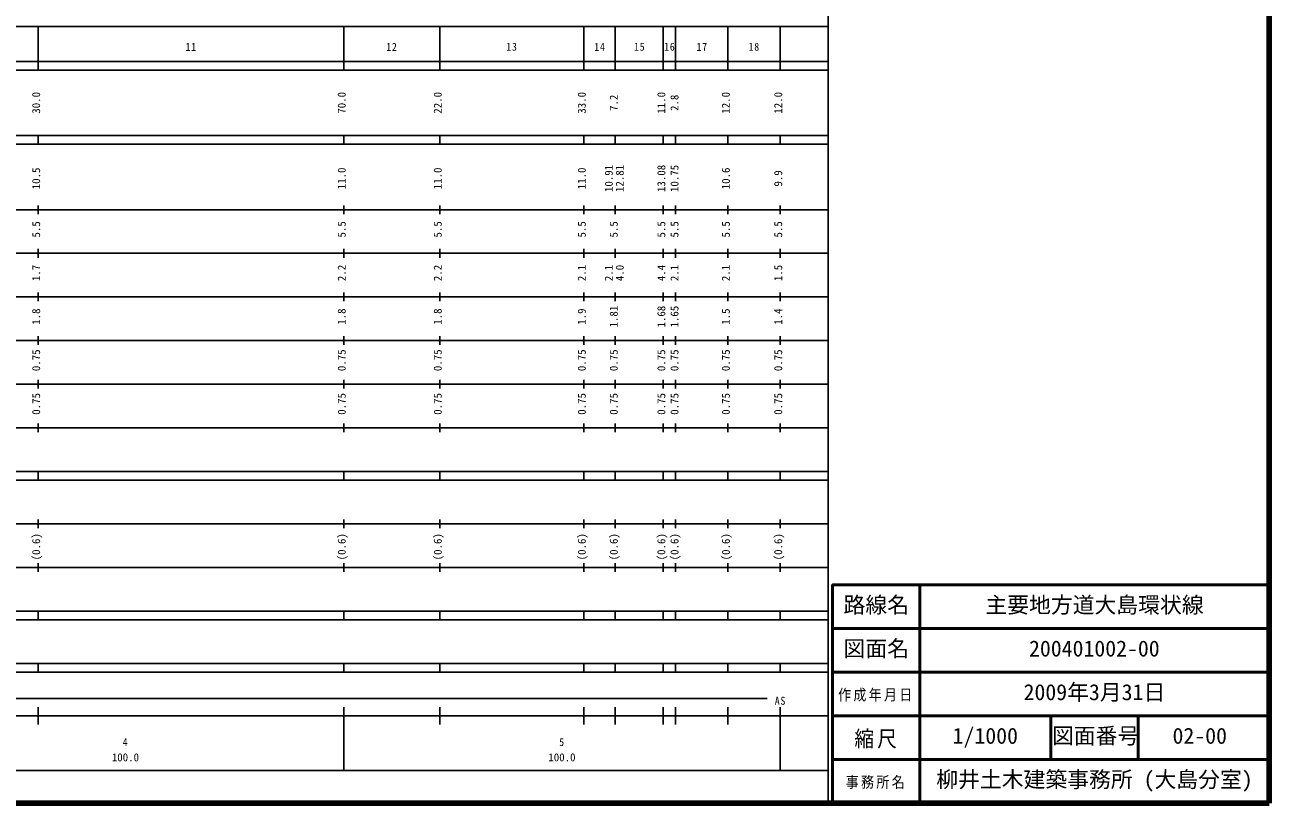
# Model space of a CAD drawing. Units: millimetres on the paper, enlarged 1000 times. Extents: x 40000 to 680000, y 20000 to 380000.
# Drawn here: x 394960 to 680000, y 20000 to 198357 of the extents above; entities that cross this region are included whole.
import ezdxf
from ezdxf.enums import TextEntityAlignment as Align

# ---------------------------------------------------------------- set-up
doc = ezdxf.new("R2010")
doc.units = ezdxf.units.MM
doc.header["$LTSCALE"] = 1000
for name, color, linetype, lineweight in [('M-TTL', 2, 'Continuous', 140), ('M-TTL-BAND', 7, 'Continuous', 25), ('M-TTL-FRAM', 2, 'Continuous', 50), ('M-TTL-LINE', 7, 'Continuous', 50)]:
    doc.layers.add(name, color=color, linetype=linetype, lineweight=lineweight)
doc.layers.add('M-TTL-TXT', color=7, linetype='Continuous')
doc.styles.add('ＭＳ ゴシック', font='')
doc.styles.get('ＭＳ ゴシック').set_extended_font_data('MS Gothic')

msp = doc.modelspace()

# ---------------------------------------------------------------- linework, layer by layer
at = {"layer": 'M-TTL'}
for p, q in [((680000, 20000), (680000, 380000)), ((40000, 20000), (680000, 20000))]:
    msp.add_line(p, q, dxfattribs=at)
at = {"layer": 'M-TTL-BAND'}
for p, q in [((579000, 20000), (579000, 370000)), ((68000, 198000), (579000, 198000)), ((398000, 188000), (398000, 198000)), ((468000, 188000), (468000, 198000)), ((490000, 188000), (490000, 198000)), ((523000, 188000), (523000, 198000)), ((530200, 198000), (530200, 188000)), ((541200, 198000), (541200, 188000)), ((544000, 198000), (544000, 188000)), ((556000, 188000), (556000, 198000)), ((568000, 188000), (568000, 198000)), ((40000, 190000), (579000, 190000)), ((40000, 188000), (579000, 188000)), ((40000, 173000), (579000, 173000)), ((398000, 171000), (398000, 173000)), ((468000, 171000), (468000, 173000)), ((490000, 171000), (490000, 173000)), ((523000, 171000), (523000, 173000)), ((530200, 173000), (530200, 171000)), ((541200, 173000), (541200, 171000)), ((544000, 173000), (544000, 171000)), ((556000, 171000), (556000, 173000)), ((568000, 171000), (568000, 173000)), ((40000, 171000), (579000, 171000)), ((398000, 155000), (398000, 157000)), ((468000, 155000), (468000, 157000)), ((490000, 155000), (490000, 157000)), ((523000, 155000), (523000, 157000)), ((530200, 157000), (530200, 155000)), ((541200, 157000), (541200, 155000)), ((544000, 157000), (544000, 155000)), ((556000, 155000), (556000, 157000)), ((568000, 155000), (568000, 157000)), ((40000, 156000), (579000, 156000)), ((46000, 146000), (579000, 146000)), ((398000, 145000), (398000, 147000)), ((468000, 145000), (468000, 147000)), ((490000, 145000), (490000, 147000)), ((523000, 145000), (523000, 147000)), ((530200, 147000), (530200, 145000)), ((541200, 147000), (541200, 145000)), ((544000, 147000), (544000, 145000)), ((556000, 145000), (556000, 147000)), ((568000, 145000), (568000, 147000)), ((398000, 135000), (398000, 137000)), ((468000, 135000), (468000, 137000)), ((490000, 135000), (490000, 137000)), ((523000, 135000), (523000, 137000)), ((530200, 137000), (530200, 135000)), ((541200, 137000), (541200, 135000)), ((544000, 137000), (544000, 135000)), ((556000, 135000), (556000, 137000)), ((568000, 135000), (568000, 137000)), ((52000, 136000), (579000, 136000)), ((46000, 126000), (579000, 126000)), ((398000, 125000), (398000, 127000)), ((468000, 125000), (468000, 127000)), ((490000, 125000), (490000, 127000)), ((523000, 125000), (523000, 127000)), ((530200, 127000), (530200, 125000)), ((541200, 127000), (541200, 125000)), ((544000, 127000), (544000, 125000)), ((556000, 125000), (556000, 127000)), ((568000, 125000), (568000, 127000)), ((398000, 115000), (398000, 117000)), ((468000, 115000), (468000, 117000)), ((490000, 115000), (490000, 117000)), ((523000, 115000), (523000, 117000)), ((530200, 117000), (530200, 115000)), ((541200, 117000), (541200, 115000)), ((544000, 117000), (544000, 115000)), ((556000, 115000), (556000, 117000)), ((568000, 115000), (568000, 117000)), ((52000, 116000), (579000, 116000)), ((46000, 106000), (579000, 106000)), ((398000, 105000), (398000, 107000)), ((468000, 105000), (468000, 107000)), ((490000, 105000), (490000, 107000)), ((523000, 105000), (523000, 107000)), ((530200, 107000), (530200, 105000)), ((541200, 107000), (541200, 105000)), ((544000, 107000), (544000, 105000)), ((556000, 105000), (556000, 107000)), ((568000, 105000), (568000, 107000)), ((40000, 96000), (579000, 96000)), ((398000, 94000), (398000, 96000)), ((468000, 94000), (468000, 96000)), ((490000, 94000), (490000, 96000)), ((523000, 94000), (523000, 96000)), ((530200, 96000), (530200, 94000)), ((541200, 96000), (541200, 94000)), ((544000, 96000), (544000, 94000)), ((556000, 94000), (556000, 96000)), ((568000, 94000), (568000, 96000)), ((40000, 94000), (579000, 94000)), ((49000, 84000), (579000, 84000)), ((398000, 83000), (398000, 85000)), ((468000, 83000), (468000, 85000)), ((490000, 83000), (490000, 85000)), ((523000, 83000), (523000, 85000)), ((530200, 85000), (530200, 83000)), ((541200, 85000), (541200, 83000)), ((544000, 85000), (544000, 83000)), ((556000, 83000), (556000, 85000)), ((568000, 83000), (568000, 85000)), ((398000, 73000), (398000, 75000)), ((468000, 73000), (468000, 75000)), ((490000, 73000), (490000, 75000)), ((523000, 73000), (523000, 75000)), ((530200, 75000), (530200, 73000)), ((541200, 75000), (541200, 73000)), ((544000, 75000), (544000, 73000)), ((556000, 73000), (556000, 75000)), ((568000, 73000), (568000, 75000)), ((40000, 74000), (579000, 74000)), ((40000, 64000), (579000, 64000)), ((398000, 62000), (398000, 64000)), ((468000, 62000), (468000, 64000)), ((490000, 62000), (490000, 64000)), ((523000, 62000), (523000, 64000)), ((530200, 64000), (530200, 62000)), ((541200, 64000), (541200, 62000)), ((544000, 64000), (544000, 62000)), ((556000, 62000), (556000, 64000)), ((568000, 62000), (568000, 64000)), ((40000, 62000), (579000, 62000)), ((40000, 52000), (579000, 52000)), ((398000, 50000), (398000, 52000)), ((468000, 50000), (468000, 52000)), ((490000, 50000), (490000, 52000)), ((523000, 50000), (523000, 52000)), ((530200, 52000), (530200, 50000)), ((541200, 52000), (541200, 50000)), ((544000, 52000), (544000, 50000)), ((556000, 50000), (556000, 52000)), ((568000, 50000), (568000, 52000)), ((40000, 50000), (579000, 50000)), ((71000, 44000), (565000, 44000)), ((40000, 40000), (579000, 40000)), ((398000, 38000), (398000, 42000)), ((468000, 27500), (468000, 42000)), ((490000, 38000), (490000, 42000)), ((523000, 38000), (523000, 42000)), ((530200, 42000), (530200, 38000)), ((541200, 42000), (541200, 38000)), ((544000, 42000), (544000, 38000)), ((556000, 38000), (556000, 42000)), ((568000, 27500), (568000, 42000)), ((68000, 27500), (579000, 27500))]:
    msp.add_line(p, q, dxfattribs=at)
at = {"layer": 'M-TTL-FRAM'}
msp.add_lwpolyline([(680000, 70000), (580000, 70000), (580000, 20000)], dxfattribs=at)
at = {"layer": 'M-TTL-LINE'}
for p, q in [((600000, 70000), (600000, 20000)), ((680000, 60000), (580000, 60000)), ((680000, 50000), (580000, 50000)), ((680000, 40000), (580000, 40000)), ((630000, 40000), (630000, 30000)), ((650000, 40000), (650000, 30000)), ((680000, 30000), (580000, 30000))]:
    msp.add_line(p, q, dxfattribs=at)

# ---------------------------------------------------------------- texts
at = {"layer": 'M-TTL-BAND', "style": 'ＭＳ ゴシック'}
for s, p in [('30.0', (399000, 178000)), ('70.0', (469000, 178000)), ('22.0', (491000, 178000)), ('33.0', (524000, 178000)), ('11.0', (542220, 178000)), ('12.0', (557000, 178000)), ('12.0', (569000, 178000)), ('7.2', (531322, 178625)), ('2.8', (545242, 178625)), ('10.5', (399000, 160674)), ('11.0', (469000, 160674)), ('11.0', (491000, 160674)), ('11.0', (524000, 160674)), ('10.91', (530181, 160049)), ('12.81', (532696, 160049)), ('13.08', (542220, 160049)), ('10.75', (545242, 160049)), ('10.6', (557000, 160674)), ('9.9', (569000, 161299)), ('5.5', (399000, 149625)), ('5.5', (469000, 149625)), ('5.5', (491000, 149625)), ('5.5', (524000, 149625)), ('5.5', (531322, 149625)), ('5.5', (542220, 149625)), ('5.5', (545242, 149625)), ('5.5', (557000, 149625)), ('5.5', (569000, 149625)), ('1.7', (399000, 139625)), ('2.2', (469000, 139625)), ('2.2', (491000, 139625)), ('2.1', (524000, 139625)), ('2.1', (530181, 139625)), ('4.0', (532696, 139625)), ('4.4', (542220, 139625)), ('2.1', (545242, 139625)), ('2.1', (557000, 139625)), ('1.5', (569000, 139625)), ('1.8', (399000, 129625)), ('1.8', (469000, 129625)), ('1.8', (491000, 129625)), ('1.9', (524000, 129625)), ('1.81', (531322, 129000)), ('1.68', (542220, 129000)), ('1.65', (545242, 129000)), ('1.5', (557000, 129625)), ('1.4', (569000, 129625)), ('0.75', (399000, 119000)), ('0.75', (469000, 119000)), ('0.75', (491000, 119000)), ('0.75', (524000, 119000)), ('0.75', (531322, 119000)), ('0.75', (542220, 119000)), ('0.75', (545242, 119000)), ('0.75', (557000, 119000)), ('0.75', (569000, 119000)), ('0.75', (399000, 109000)), ('0.75', (469000, 109000)), ('0.75', (491000, 109000)), ('0.75', (524000, 109000)), ('0.75', (531322, 109000)), ('0.75', (542220, 109000)), ('0.75', (545242, 109000)), ('0.75', (557000, 109000)), ('0.75', (569000, 109000)), ('(0.6)', (399000, 75639)), ('(0.6)', (469000, 75639)), ('(0.6)', (491000, 75639)), ('(0.6)', (524000, 75639)), ('(0.6)', (531322, 75639)), ('(0.6)', (542220, 75639)), ('(0.6)', (545242, 75639)), ('(0.6)', (557000, 75639)), ('(0.6)', (569000, 75639))]:
    msp.add_text(s, height=1833, rotation=90, dxfattribs=at).set_placement(p, align=Align.BOTTOM_LEFT)
at = {"layer": 'M-TTL-BAND', "style": 'ＭＳ ゴシック', "width": 0.9}
for s, p in [('4', (417375, 32523)), ('5', (517375, 32523))]:
    msp.add_text(s, height=1833, dxfattribs=at).set_placement(p, align=Align.BOTTOM_LEFT)
at = {"layer": 'M-TTL-BAND', "style": 'ＭＳ ゴシック'}
for p in [(414875, 29033), (514875, 29033)]:
    msp.add_text('100.0', height=1833, dxfattribs=at).set_placement(p, align=Align.BOTTOM_LEFT)
at = {"layer": 'M-TTL-BAND', "char_height": 1833, "attachment_point": 7, "style": 'ＭＳ ゴシック'}
for s, insert in [('\\T1.16;\\W0.9;11', (431750, 192405)), ('\\T1.16;\\W0.9;12', (477750, 192405)), ('\\T1.16;\\W0.9;13', (505250, 192405)), ('\\T1.16;\\W0.9;14', (525412, 192405)), ('\\T1.16;\\W0.9;15', (534512, 192405)), ('\\T1.16;\\W0.9;16', (541412, 192405)), ('\\T1.16;\\W0.9;17', (548812, 192405)), ('\\T1.16;\\W0.9;18', (560750, 192405)), ('\\T1.16;\\W0.9;AS', (566750, 42500))]:
    msp.add_mtext(s, dxfattribs=dict(at, insert=insert))
at = {"layer": 'M-TTL-TXT', "style": 'ＭＳ ゴシック'}
for s, p in [('路線名', (582500, 62500)), ('主要地方道大島環状線', (615000, 62500)), ('図面名', (582500, 52500)), ('200401002-00', (625000, 52500)), ('2009年3月31日', (623750, 42500)), ('1/1000', (607500, 32500)), ('図面番号', (630250, 32500)), ('02-00', (657875, 32500)), ('柳井土木建築事務所 (大島分室)', (603750, 22500))]:
    msp.add_text(s, height=3666, dxfattribs=at).set_placement(p, align=Align.BOTTOM_LEFT)
at = {"layer": 'M-TTL-TXT', "attachment_point": 7, "style": 'ＭＳ ゴシック'}
for s, insert, char_height in [('\\T1.18;\\W0.85;作成年月日', (581250, 43250), 2566), ('\\T1.16;\\W0.9;縮尺', (585000, 32500), 3666), ('\\T1.18;\\W0.85;事務所名', (583000, 23250), 2566)]:
    msp.add_mtext(s, dxfattribs=dict(at, insert=insert, char_height=char_height))

doc.saveas('drawing.dxf')
